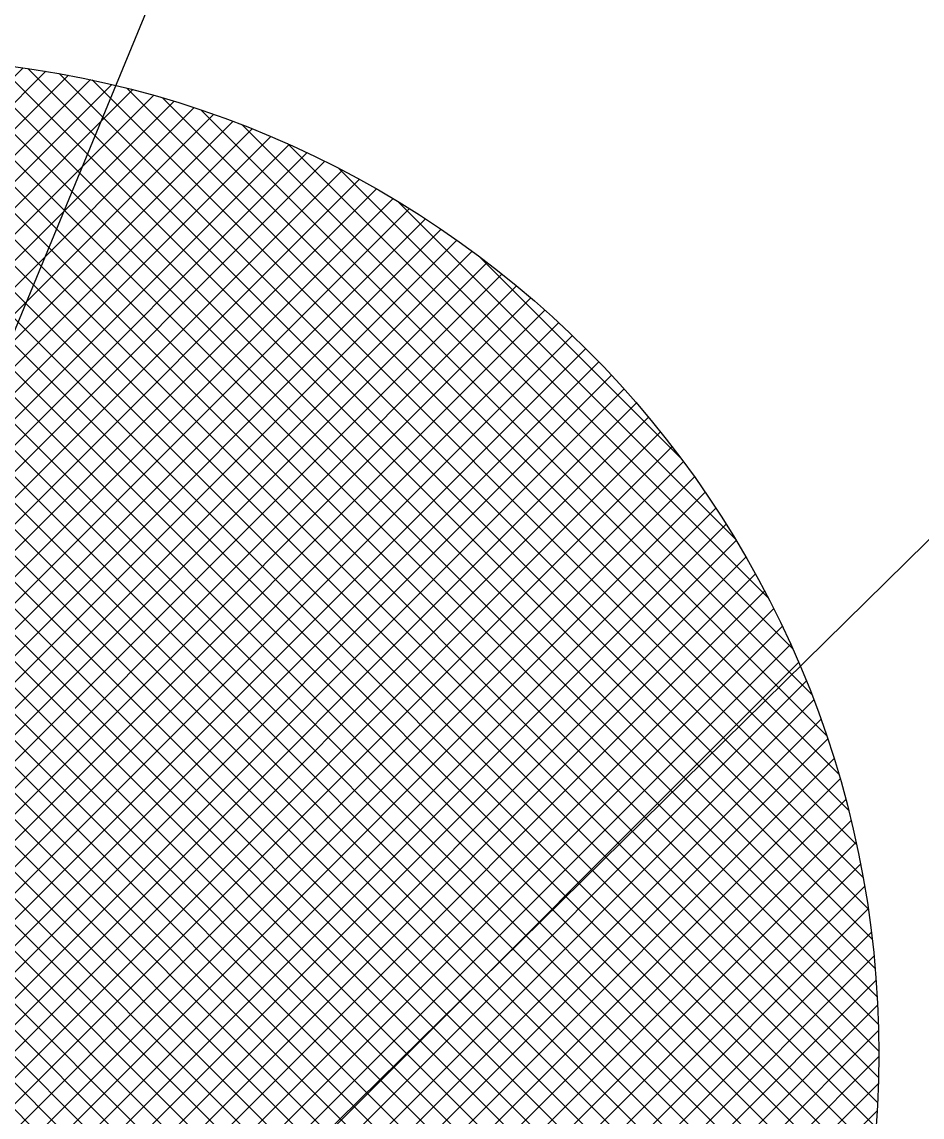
# Model space of a CAD drawing. Extents: x 2166032 to 5302137, y 581493 to 2416206.
# Drawn here: x 2963947.1 to 2964046.6, y 1074867.7 to 1074988.8 of the extents above; entities that cross this region are included whole.
import ezdxf

# ---------------------------------------------------------------- set-up
doc = ezdxf.new("R2010")
doc.units = 0
doc.header["$LTSCALE"] = 1000
doc.header["$MEASUREMENT"] = 0
doc.layers.add('PUB_TITLE', color=137, linetype='Continuous')
pattern_1 = [(45, (0, 0), (-56.1266, 56.1266), []), (135, (0, 0), (-56.1266, -56.1266), [])]

# ---------------------------------------------------------------- blocks, each defined once
blk = doc.blocks.new('A$C5DB649FD')
at = {"layer": 'PUB_TITLE'}
h = blk.add_hatch(dxfattribs=at)
h.set_pattern_fill('ANSI37', color=251, scale=50, style=0)
h.set_pattern_definition(pattern_1)
h.paths.add_polyline_path([(39558.9, 15997.5, -0.060109), (39125.6, 12406.6, -0.035982), (40196.9, 13114.2, 0.045336), (40458.9, 15997.5, 1), (8464, 15997.5, 0.027606), (8561.3, 14235, -0.068707), (9489.2, 14056.6, -0.032239), (9364, 15997.5, -1)])
h.paths.add_polyline_path([(38456.4, 8247.7, -0.098648), (37923.8, 9163.9, -0.609066), (11095.5, 8977), (11090.8, 8964.7), (11068.6, 8906.1), (11046.7, 8847), (11025.6, 8788), (11005.6, 8729.9), (10986.7, 8672.6), (10969, 8616.2), (10952.1, 8560.6), (10936.1, 8505.8), (10920.8, 8451.7), (10906, 8398.3), (10891.8, 8345.4), (10877.9, 8293.2), (10864.4, 8241.6), (10851.1, 8190.6), (10837.9, 8140.3), (10824.8, 8090.6), (10811.7, 8041.6), (10798.4, 7993.2), (10785.1, 7945.6), (10771.5, 7898.7), (10757.8, 7852.6), (10744.2, 7807.5), (10735.9, 7779.9, 0.578019)])
h.paths.add_polyline_path([(9563.4, 13551.6, 0.058159), (8640.3, 13628.6, 0.09277), (10567.7, 8067.5), (10594.3, 8167.7), (10624.4, 8277.1), (10658.6, 8396.9), (10695.8, 8524.4), (10734.8, 8655.8), (10774.2, 8787.8), (10812.9, 8916.7), (10849.4, 9038.9), (10882.6, 9150.9), (10911.1, 9249.1), (10927.4, 9307, -0.074234)])
h = blk.add_hatch(dxfattribs=at)
h.set_pattern_fill('ANSI37', color=251, scale=50, style=0)
h.set_pattern_definition(pattern_1)
h.paths.add_polyline_path([(23985.9, 29686.7), (24277.8, 30393.8, 0.410484), (10064, 15997.5, 0.040275), (10250.2, 13689.3, -0.057108), (10858.6, 13190.8), (10817.4, 13157.8), (10775.7, 13129.4), (10669.5, 13151.5, 0.024605), (10314.9, 13320.9, 0.054263), (11222.1, 10340), (11336.6, 10724), (11502.6, 11213.5), (11567.8, 11374.2, -0.086286), (10764, 15997.5, -0.40408)])
h.paths.add_polyline_path([(24737.9, 30392.3), (25030.5, 29683.1, -0.402093), (38158.9, 15997.5, -0.158012), (35554.6, 7962.4), (35248.4, 6891.5), (34705.8, 6905, -0.005143), (34516.6, 6696.2), (34809.3, 5987, 0.099747), (37878.6, 10775.6, -0.040999), (38033.2, 11191.8, 0.085284), (38858.9, 15997.5, 0.4086)])
h.paths.add_polyline_path([(14724.7, 6363.3), (14225.6, 5872.5, 0.419067), (34754.3, 5930.5), (34261, 6427.3, -0.419244)])
h.paths.add_polyline_path([(11751, 10891.9), (11610.5, 10566.4), (11569, 10350.7), (11469.4, 10002.2), (11439.4, 9856.4, 0.083764), (14174.9, 5924), (14466.9, 6631.1, -0.093018)])
h = blk.add_hatch(dxfattribs=at)
h.set_pattern_fill('ANSI37', color=251, scale=50, style=0)
h.set_pattern_definition(pattern_1)
h.paths.add_polyline_path([(23605.9, 28766.3), (23775.5, 29177.1, 0.399065), (11264, 15997.5, 0.073941), (11834.9, 12157.6), (11892.8, 12283.7), (12034.1, 12659.6), (12074.7, 12781.2, -0.063596), (11664, 15997.5, -0.394752)])
h.paths.add_polyline_path([(37258.9, 15997.5, -0.03672), (37121.2, 14125.3), (37314.8, 14118.8), (36042.5, 9668.8, 0.125688), (37658.9, 15997.5, 0.396995), (25241.5, 29171.8), (25411.6, 28759.6, -0.39261)])
h.paths.add_polyline_path([(15913, 6473.9, -0.050141), (15106, 6738.3), (15081.2, 6713.9, 0.419381), (33908.7, 6782.1), (33763.3, 6928.6), (33497.5, 6935.2, -0.398092)])
h.paths.add_polyline_path([(12046.7, 11520, 0.026909), (12599.4, 10212.5, -0.024023), (12579.8, 10619.7, -0.031818), (12614.1, 11158.4, -0.022034), (12234.2, 12219.8), (12234.2, 12219.7)])
edge = h.paths.add_edge_path()
edge.add_line((11840.5, 12139.4), (11854.4, 12177.5))
edge.add_line((11854.4, 12177.5), (11872.8, 12227.6))
edge.add_line((11872.8, 12227.6), (11891.2, 12277.3))
edge.add_line((11891.2, 12277.3), (11909.4, 12326.4))
edge.add_line((11909.4, 12326.4), (11927.4, 12375.1))
edge.add_line((11927.4, 12375.1), (11945.4, 12423.5))
edge.add_line((11945.4, 12423.5), (11947.2, 12428.3))
edge.add_line((11947.2, 12428.3), (11892.8, 12283.7))
edge.add_line((11892.8, 12283.7), (11834.9, 12157.6))
edge.add_arc((24461.4, 15997.5), 13197.5, 196.91531, 196.99757)
edge = h.paths.add_edge_path()
edge.add_line((12025.2, 11648.9), (12012.9, 11615))
edge.add_arc((24461.4, 15997.5), 13197.5, 199.39443, 199.83222)
edge.add_line((12046.7, 11520), (12222.4, 12175.7))
edge.add_line((12222.4, 12175.7), (12221.4, 12173.2))
edge.add_line((12221.4, 12173.2), (12189.2, 12089.5))
edge.add_line((12189.2, 12089.5), (12156.2, 12002.7))
edge.add_line((12156.2, 12002.7), (12122.9, 11913.9))
edge.add_line((12122.9, 11913.9), (12089.7, 11824.6))
edge.add_line((12089.7, 11824.6), (12056.9, 11735.8))
edge.add_line((12056.9, 11735.8), (12025.2, 11648.9))
h = blk.add_hatch(dxfattribs=at)
h.set_pattern_fill('ANSI37', color=1, scale=50, style=0)
h.set_pattern_definition(pattern_1)
edge = h.paths.add_edge_path()
edge.add_arc((16824.8, 10619.7), 4245, 0, 360)
at = {"layer": 'PUB_TITLE', "color": 251}
blk.add_lwpolyline([(24507.6, 30950.3), (14104.5, 5753.4), (24640.7, 16115.9), (34888.3, 5795.6), (24507.6, 30950.3)], dxfattribs=at)
for radius in [15997.5, 15097.5, 14397.5, 13697.5, 13197.5, 12797.5]:
    blk.add_circle((24461.4, 15997.5), radius, dxfattribs=at)
at = {"layer": 'PUB_TITLE', "color": 1}
blk.add_circle((16824.8, 10619.7), 4245, dxfattribs=at)

msp = doc.modelspace()

# ---------------------------------------------------------------- linework, layer by layer
msp.add_circle((2604640.49, 1020101.35), 438608.52)

# ---------------------------------------------------------------- block references
at = {"xscale": 0.02595225628465414, "yscale": 0.0259522560518235, "zscale": 0.02595225600015283}
msp.add_blockref('A$C5DB649FD', (2963494.99, 1074599.06, 3699.38), dxfattribs=at)

doc.saveas('drawing.dxf')
